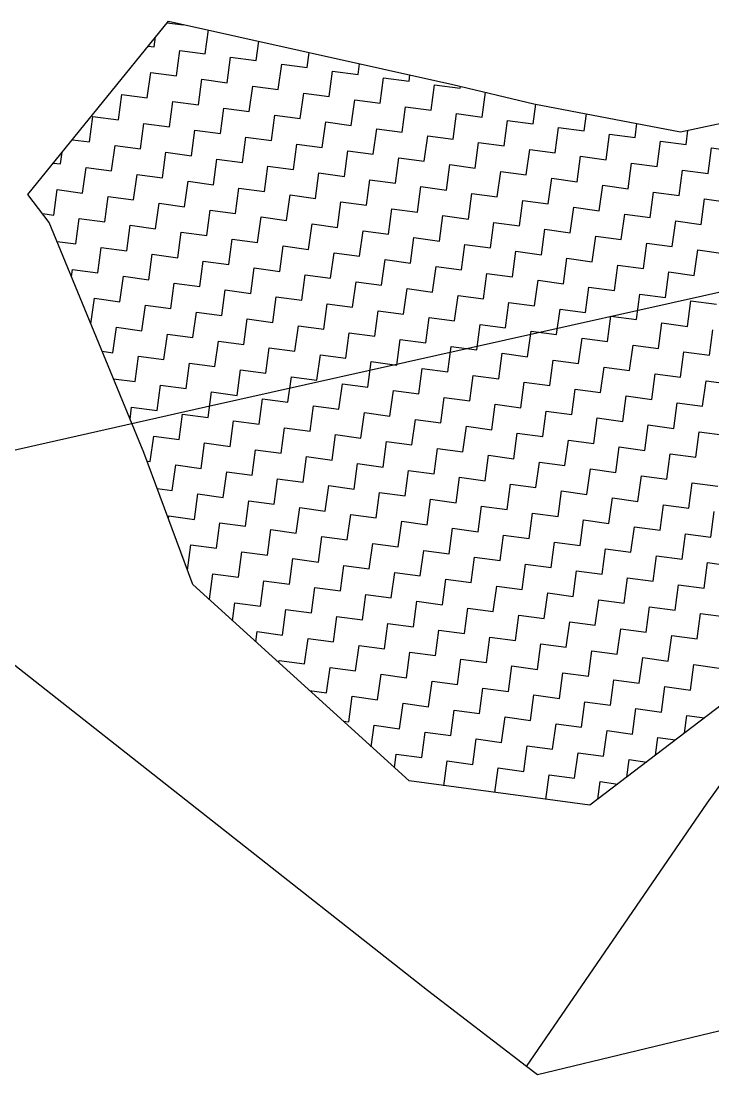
# Model space of a CAD drawing. Header units: metres. Extents: x 291974 to 293244, y 2020596 to 2023640.
# Drawn here: x 292278 to 292345.3, y 2020595.6 to 2020698 of the extents above; entities that cross this region are included whole.
import ezdxf

# ---------------------------------------------------------------- set-up
doc = ezdxf.new("R2010")
doc.units = ezdxf.units.M
doc.header["$MEASUREMENT"] = 0
for name, color, linetype in [('POLY_HATCH', 12, 'Continuous'), ('POLY_PARCEL', 6, 'Continuous'), ('V_BOUND_LINE', 7, 'Continuous')]:
    doc.layers.add(name, color=color, linetype=linetype)

msp = doc.modelspace()

# ---------------------------------------------------------------- linework, layer by layer
at = {"layer": 'POLY_HATCH'}
for p, q in [((292278.67, 2020681.17), (292292.33, 2020698.02)), ((292292.33, 2020698.02), (292319.97, 2020691.86)), ((292319.97, 2020691.86), (292327.85, 2020689.99)), ((292342.12, 2020687.25), (292360.56, 2020691.27)), ((292327.85, 2020689.99), (292342.12, 2020687.25)), ((292280.74, 2020678.45), (292278.67, 2020681.17)), ((292289.93, 2020656.08), (292280.74, 2020678.45)), ((292294.71, 2020643.24), (292289.93, 2020656.08)), ((292315.72, 2020624.15), (292294.71, 2020643.24)), ((292346.89, 2020632.14), (292333.3, 2020621.78)), ((292333.3, 2020621.78), (292315.72, 2020624.15))]:
    msp.add_line(p, q, dxfattribs=at)
at = {"layer": 'POLY_HATCH', "linetype": 'Continuous'}
for p, q in [((292292.2, 2020697.87), (292293.76, 2020697.65)), ((292293.76, 2020697.65), (292293.77, 2020697.7)), ((292290.95, 2020695.51), (292291.08, 2020696.49)), ((292295.91, 2020694.84), (292296.22, 2020697.16)), ((292290.36, 2020695.59), (292290.95, 2020695.51)), ((292300.86, 2020694.18), (292301.12, 2020696.06)), ((292293.1, 2020692.7), (292293.43, 2020695.18)), ((292293.43, 2020695.18), (292295.91, 2020694.84)), ((292298.05, 2020692.03), (292298.38, 2020694.51)), ((292298.38, 2020694.51), (292300.86, 2020694.18)), ((292305.82, 2020693.51), (292306.01, 2020694.97)), ((292303.01, 2020691.36), (292303.34, 2020693.84)), ((292303.34, 2020693.84), (292305.82, 2020693.51)), ((292307.96, 2020690.7), (292308.29, 2020693.17)), ((292308.29, 2020693.17), (292310.77, 2020692.84)), ((292310.77, 2020692.84), (292310.91, 2020693.88)), ((292290.28, 2020690.56), (292290.62, 2020693.03)), ((292290.62, 2020693.03), (292293.1, 2020692.7)), ((292295.24, 2020689.89), (292295.57, 2020692.37)), ((292295.57, 2020692.37), (292298.05, 2020692.03)), ((292312.92, 2020690.03), (292313.25, 2020692.51)), ((292313.25, 2020692.51), (292315.73, 2020692.17)), ((292315.73, 2020692.17), (292315.81, 2020692.79)), ((292300.19, 2020689.22), (292300.53, 2020691.7)), ((292300.53, 2020691.7), (292303.01, 2020691.36)), ((292317.87, 2020689.36), (292318.21, 2020691.84)), ((292318.21, 2020691.84), (292320.68, 2020691.5)), ((292320.68, 2020691.5), (292320.71, 2020691.68)), ((292322.83, 2020688.69), (292323.15, 2020691.1)), ((292287.47, 2020688.41), (292287.81, 2020690.89)), ((292287.81, 2020690.89), (292290.28, 2020690.56)), ((292292.43, 2020687.74), (292292.76, 2020690.22)), ((292292.76, 2020690.22), (292295.24, 2020689.89)), ((292305.15, 2020688.55), (292305.48, 2020691.03)), ((292305.48, 2020691.03), (292307.96, 2020690.7)), ((292310.1, 2020687.88), (292310.44, 2020690.36)), ((292310.44, 2020690.36), (292312.92, 2020690.03)), ((292297.38, 2020687.08), (292297.72, 2020689.55)), ((292297.72, 2020689.55), (292300.19, 2020689.22)), ((292315.06, 2020687.22), (292315.39, 2020689.69)), ((292315.39, 2020689.69), (292317.87, 2020689.36)), ((292327.78, 2020688.02), (292328.04, 2020689.95)), ((292284.66, 2020686.27), (292284.99, 2020688.75)), ((292284.99, 2020688.75), (292287.47, 2020688.41)), ((292289.62, 2020685.6), (292289.95, 2020688.08)), ((292289.95, 2020688.08), (292292.43, 2020687.74)), ((292302.34, 2020686.41), (292302.67, 2020688.89)), ((292302.67, 2020688.89), (292305.15, 2020688.55)), ((292307.29, 2020685.74), (292307.63, 2020688.22)), ((292307.63, 2020688.22), (292310.1, 2020687.88)), ((292320.01, 2020686.55), (292320.35, 2020689.03)), ((292320.35, 2020689.03), (292322.83, 2020688.69)), ((292324.97, 2020685.88), (292325.3, 2020688.36)), ((292325.3, 2020688.36), (292327.78, 2020688.02)), ((292332.74, 2020687.36), (292332.96, 2020689.01)), ((292337.69, 2020686.69), (292337.88, 2020688.06)), ((292294.57, 2020684.93), (292294.91, 2020687.41)), ((292294.91, 2020687.41), (292297.38, 2020687.08)), ((292312.25, 2020685.07), (292312.58, 2020687.55)), ((292312.58, 2020687.55), (292315.06, 2020687.22)), ((292329.93, 2020685.21), (292330.26, 2020687.69)), ((292330.26, 2020687.69), (292332.74, 2020687.36)), ((292334.88, 2020684.55), (292335.21, 2020687.02)), ((292335.21, 2020687.02), (292337.69, 2020686.69)), ((292342.65, 2020686.02), (292342.83, 2020687.4)), ((292282.99, 2020686.49), (292284.66, 2020686.27)), ((292299.53, 2020684.27), (292299.86, 2020686.74)), ((292299.86, 2020686.74), (292302.34, 2020686.41)), ((292304.48, 2020683.6), (292304.82, 2020686.07)), ((292304.82, 2020686.07), (292307.29, 2020685.74)), ((292317.2, 2020684.41), (292317.54, 2020686.88)), ((292317.54, 2020686.88), (292320.01, 2020686.55)), ((292322.16, 2020683.74), (292322.49, 2020686.21)), ((292322.49, 2020686.21), (292324.97, 2020685.88)), ((292339.84, 2020683.88), (292340.17, 2020686.35)), ((292340.17, 2020686.35), (292342.65, 2020686.02)), ((292281.85, 2020684.13), (292282.01, 2020685.29)), ((292286.8, 2020683.46), (292287.14, 2020685.93)), ((292287.14, 2020685.93), (292289.62, 2020685.6)), ((292291.76, 2020682.79), (292292.09, 2020685.27)), ((292292.09, 2020685.27), (292294.57, 2020684.93)), ((292309.44, 2020682.93), (292309.77, 2020685.41)), ((292309.77, 2020685.41), (292312.25, 2020685.07)), ((292327.11, 2020683.07), (292327.45, 2020685.55)), ((292327.45, 2020685.55), (292329.93, 2020685.21)), ((292344.79, 2020683.21), (292345.12, 2020685.69)), ((292345.12, 2020685.69), (292347.6, 2020685.35)), ((292281.14, 2020684.22), (292281.85, 2020684.13)), ((292296.71, 2020682.12), (292297.05, 2020684.6)), ((292297.05, 2020684.6), (292299.53, 2020684.27)), ((292301.67, 2020681.45), (292302, 2020683.93)), ((292302, 2020683.93), (292304.48, 2020683.6)), ((292314.39, 2020682.26), (292314.73, 2020684.74)), ((292314.73, 2020684.74), (292317.2, 2020684.41)), ((292319.35, 2020681.59), (292319.68, 2020684.07)), ((292319.68, 2020684.07), (292322.16, 2020683.74)), ((292332.07, 2020682.4), (292332.4, 2020684.88)), ((292332.4, 2020684.88), (292334.88, 2020684.55)), ((292337.02, 2020681.73), (292337.36, 2020684.21)), ((292337.36, 2020684.21), (292339.84, 2020683.88)), ((292283.99, 2020681.31), (292284.33, 2020683.79)), ((292284.33, 2020683.79), (292286.8, 2020683.46)), ((292288.95, 2020680.65), (292289.28, 2020683.12)), ((292289.28, 2020683.12), (292291.76, 2020682.79)), ((292306.63, 2020680.79), (292306.96, 2020683.26)), ((292306.96, 2020683.26), (292309.44, 2020682.93)), ((292324.3, 2020680.93), (292324.64, 2020683.4)), ((292324.64, 2020683.4), (292327.11, 2020683.07)), ((292341.98, 2020681.07), (292342.31, 2020683.54)), ((292342.31, 2020683.54), (292344.79, 2020683.21)), ((292293.9, 2020679.98), (292294.24, 2020682.46)), ((292294.24, 2020682.46), (292296.71, 2020682.12)), ((292311.58, 2020680.12), (292311.91, 2020682.6)), ((292311.91, 2020682.6), (292314.39, 2020682.26)), ((292316.54, 2020679.45), (292316.87, 2020681.93)), ((292316.87, 2020681.93), (292319.35, 2020681.59)), ((292329.26, 2020680.26), (292329.59, 2020682.74)), ((292329.59, 2020682.74), (292332.07, 2020682.4)), ((292334.21, 2020679.59), (292334.55, 2020682.07)), ((292334.55, 2020682.07), (292337.02, 2020681.73)), ((292281.18, 2020679.17), (292281.52, 2020681.65)), ((292281.52, 2020681.65), (292283.99, 2020681.31)), ((292286.14, 2020678.5), (292286.47, 2020680.98)), ((292286.47, 2020680.98), (292288.95, 2020680.65)), ((292298.86, 2020679.31), (292299.19, 2020681.79)), ((292299.19, 2020681.79), (292301.67, 2020681.45)), ((292303.81, 2020678.64), (292304.15, 2020681.12)), ((292304.15, 2020681.12), (292306.63, 2020680.79)), ((292321.49, 2020678.78), (292321.82, 2020681.26)), ((292321.82, 2020681.26), (292324.3, 2020680.93)), ((292339.17, 2020678.92), (292339.5, 2020681.4)), ((292339.5, 2020681.4), (292341.98, 2020681.07)), ((292291.09, 2020677.83), (292291.43, 2020680.31)), ((292291.43, 2020680.31), (292293.9, 2020679.98)), ((292308.77, 2020677.97), (292309.1, 2020680.45)), ((292309.1, 2020680.45), (292311.58, 2020680.12)), ((292326.45, 2020678.11), (292326.78, 2020680.59)), ((292326.78, 2020680.59), (292329.26, 2020680.26)), ((292331.4, 2020677.45), (292331.73, 2020679.92)), ((292331.73, 2020679.92), (292334.21, 2020679.59)), ((292344.12, 2020678.25), (292344.46, 2020680.73)), ((292344.46, 2020680.73), (292346.93, 2020680.4)), ((292280.08, 2020679.32), (292281.18, 2020679.17)), ((292283.33, 2020676.36), (292283.66, 2020678.84)), ((292283.66, 2020678.84), (292286.14, 2020678.5)), ((292296.05, 2020677.17), (292296.38, 2020679.64)), ((292296.38, 2020679.64), (292298.86, 2020679.31)), ((292301, 2020676.5), (292301.34, 2020678.98)), ((292301.34, 2020678.98), (292303.81, 2020678.64)), ((292313.72, 2020677.31), (292314.06, 2020679.78)), ((292314.06, 2020679.78), (292316.54, 2020679.45)), ((292318.68, 2020676.64), (292319.01, 2020679.12)), ((292319.01, 2020679.12), (292321.49, 2020678.78)), ((292336.36, 2020676.78), (292336.69, 2020679.26)), ((292336.69, 2020679.26), (292339.17, 2020678.92)), ((292288.28, 2020675.69), (292288.61, 2020678.17)), ((292288.61, 2020678.17), (292291.09, 2020677.83)), ((292305.96, 2020675.83), (292306.29, 2020678.31)), ((292306.29, 2020678.31), (292308.77, 2020677.97)), ((292323.63, 2020675.97), (292323.97, 2020678.45)), ((292323.97, 2020678.45), (292326.45, 2020678.11)), ((292328.59, 2020675.3), (292328.92, 2020677.78)), ((292328.92, 2020677.78), (292331.4, 2020677.45)), ((292341.31, 2020676.11), (292341.65, 2020678.59)), ((292341.65, 2020678.59), (292344.12, 2020678.25)), ((292293.24, 2020675.02), (292293.57, 2020677.5)), ((292293.57, 2020677.5), (292296.05, 2020677.17)), ((292298.19, 2020674.35), (292298.52, 2020676.83)), ((292298.52, 2020676.83), (292301, 2020676.5)), ((292310.91, 2020675.16), (292311.25, 2020677.64)), ((292311.25, 2020677.64), (292313.72, 2020677.31)), ((292315.87, 2020674.49), (292316.2, 2020676.97)), ((292316.2, 2020676.97), (292318.68, 2020676.64)), ((292333.54, 2020674.63), (292333.88, 2020677.11)), ((292333.88, 2020677.11), (292336.36, 2020676.78)), ((292281.5, 2020676.6), (292283.33, 2020676.36)), ((292285.47, 2020673.55), (292285.8, 2020676.02)), ((292285.8, 2020676.02), (292288.28, 2020675.69)), ((292303.15, 2020673.69), (292303.48, 2020676.16)), ((292303.48, 2020676.16), (292305.96, 2020675.83)), ((292320.82, 2020673.83), (292321.16, 2020676.3)), ((292321.16, 2020676.3), (292323.63, 2020675.97)), ((292338.5, 2020673.97), (292338.83, 2020676.44)), ((292338.83, 2020676.44), (292341.31, 2020676.11)), ((292343.45, 2020673.3), (292343.79, 2020675.78)), ((292343.79, 2020675.78), (292346.27, 2020675.44)), ((292290.42, 2020672.88), (292290.76, 2020675.36)), ((292290.76, 2020675.36), (292293.24, 2020675.02)), ((292295.38, 2020672.21), (292295.71, 2020674.69)), ((292295.71, 2020674.69), (292298.19, 2020674.35)), ((292308.1, 2020673.02), (292308.43, 2020675.5)), ((292308.43, 2020675.5), (292310.91, 2020675.16)), ((292313.06, 2020672.35), (292313.39, 2020674.83)), ((292313.39, 2020674.83), (292315.87, 2020674.49)), ((292325.78, 2020673.16), (292326.11, 2020675.64)), ((292326.11, 2020675.64), (292328.59, 2020675.3)), ((292330.73, 2020672.49), (292331.07, 2020674.97)), ((292331.07, 2020674.97), (292333.54, 2020674.63)), ((292282.9, 2020673.2), (292282.99, 2020673.88)), ((292282.99, 2020673.88), (292285.47, 2020673.55)), ((292300.33, 2020671.54), (292300.67, 2020674.02)), ((292300.67, 2020674.02), (292303.15, 2020673.69)), ((292318.01, 2020671.68), (292318.35, 2020674.16)), ((292318.35, 2020674.16), (292320.82, 2020673.83)), ((292335.69, 2020671.82), (292336.02, 2020674.3)), ((292336.02, 2020674.3), (292338.5, 2020673.97)), ((292287.61, 2020670.74), (292287.95, 2020673.21)), ((292287.95, 2020673.21), (292290.42, 2020672.88)), ((292305.29, 2020670.88), (292305.62, 2020673.35)), ((292305.62, 2020673.35), (292308.1, 2020673.02)), ((292310.24, 2020670.21), (292310.58, 2020672.69)), ((292310.58, 2020672.69), (292313.06, 2020672.35)), ((292322.97, 2020671.02), (292323.3, 2020673.49)), ((292323.3, 2020673.49), (292325.78, 2020673.16)), ((292327.92, 2020670.35), (292328.26, 2020672.83)), ((292328.26, 2020672.83), (292330.73, 2020672.49)), ((292340.64, 2020671.16), (292340.98, 2020673.63)), ((292340.98, 2020673.63), (292343.45, 2020673.3)), ((292292.57, 2020670.07), (292292.9, 2020672.55)), ((292292.9, 2020672.55), (292295.38, 2020672.21)), ((292297.52, 2020669.4), (292297.86, 2020671.88)), ((292297.86, 2020671.88), (292300.33, 2020671.54)), ((292315.2, 2020669.54), (292315.53, 2020672.02)), ((292315.53, 2020672.02), (292318.01, 2020671.68)), ((292332.88, 2020669.68), (292333.21, 2020672.16)), ((292333.21, 2020672.16), (292335.69, 2020671.82)), ((292284.8, 2020668.59), (292285.13, 2020671.07)), ((292285.13, 2020671.07), (292287.61, 2020670.74)), ((292302.48, 2020668.73), (292302.81, 2020671.21)), ((292302.81, 2020671.21), (292305.29, 2020670.88)), ((292320.15, 2020668.87), (292320.49, 2020671.35)), ((292320.49, 2020671.35), (292322.97, 2020671.02)), ((292325.11, 2020668.2), (292325.44, 2020670.68)), ((292325.44, 2020670.68), (292327.92, 2020670.35)), ((292337.83, 2020669.01), (292338.17, 2020671.49)), ((292338.17, 2020671.49), (292340.64, 2020671.16)), ((292342.79, 2020668.34), (292343.12, 2020670.82)), ((292343.12, 2020670.82), (292345.6, 2020670.49)), ((292289.76, 2020667.92), (292290.09, 2020670.4)), ((292290.09, 2020670.4), (292292.57, 2020670.07)), ((292294.71, 2020667.26), (292295.05, 2020669.73)), ((292295.05, 2020669.73), (292297.52, 2020669.4)), ((292307.43, 2020668.06), (292307.77, 2020670.54)), ((292307.77, 2020670.54), (292310.24, 2020670.21)), ((292312.39, 2020667.4), (292312.72, 2020669.87)), ((292312.72, 2020669.87), (292315.2, 2020669.54)), ((292330.07, 2020667.54), (292330.4, 2020670.01)), ((292330.4, 2020670.01), (292332.88, 2020669.68)), ((292284.79, 2020668.59), (292284.8, 2020668.59)), ((292299.67, 2020666.59), (292300, 2020669.07)), ((292300, 2020669.07), (292302.48, 2020668.73)), ((292317.34, 2020666.73), (292317.68, 2020669.21)), ((292317.68, 2020669.21), (292320.15, 2020668.87)), ((292335.02, 2020666.87), (292335.35, 2020669.35)), ((292335.35, 2020669.35), (292337.83, 2020669.01)), ((292339.98, 2020666.2), (292340.31, 2020668.68)), ((292340.31, 2020668.68), (292342.79, 2020668.34)), ((292286.94, 2020665.78), (292287.28, 2020668.26)), ((292287.28, 2020668.26), (292289.76, 2020667.92)), ((292291.9, 2020665.11), (292292.23, 2020667.59)), ((292292.23, 2020667.59), (292294.71, 2020667.26)), ((292304.62, 2020665.92), (292304.96, 2020668.4)), ((292304.96, 2020668.4), (292307.43, 2020668.06)), ((292309.58, 2020665.25), (292309.91, 2020667.73)), ((292309.91, 2020667.73), (292312.39, 2020667.4)), ((292322.3, 2020666.06), (292322.63, 2020668.54)), ((292322.63, 2020668.54), (292325.11, 2020668.2)), ((292327.25, 2020665.39), (292327.59, 2020667.87)), ((292327.59, 2020667.87), (292330.07, 2020667.54)), ((292344.93, 2020665.53), (292345.26, 2020668.01)), ((292296.85, 2020664.44), (292297.19, 2020666.92)), ((292297.19, 2020666.92), (292299.67, 2020666.59)), ((292314.53, 2020664.58), (292314.87, 2020667.06)), ((292314.87, 2020667.06), (292317.34, 2020666.73)), ((292332.21, 2020664.72), (292332.54, 2020667.2)), ((292332.54, 2020667.2), (292335.02, 2020666.87)), ((292337.16, 2020664.06), (292337.5, 2020666.53)), ((292337.5, 2020666.53), (292339.98, 2020666.2)), ((292285.89, 2020665.92), (292286.94, 2020665.78)), ((292301.81, 2020663.78), (292302.14, 2020666.25)), ((292302.14, 2020666.25), (292304.62, 2020665.92)), ((292306.77, 2020663.11), (292307.1, 2020665.59)), ((292307.1, 2020665.59), (292309.58, 2020665.25)), ((292319.49, 2020663.92), (292319.82, 2020666.39)), ((292319.82, 2020666.39), (292322.3, 2020666.06)), ((292324.44, 2020663.25), (292324.78, 2020665.73)), ((292324.78, 2020665.73), (292327.25, 2020665.39)), ((292342.12, 2020663.39), (292342.45, 2020665.87)), ((292342.45, 2020665.87), (292344.93, 2020665.53)), ((292289.09, 2020662.97), (292289.42, 2020665.45)), ((292289.42, 2020665.45), (292291.9, 2020665.11)), ((292294.04, 2020662.3), (292294.38, 2020664.78)), ((292294.38, 2020664.78), (292296.85, 2020664.44)), ((292311.72, 2020662.44), (292312.05, 2020664.92)), ((292312.05, 2020664.92), (292314.53, 2020664.58)), ((292329.4, 2020662.58), (292329.73, 2020665.06)), ((292329.73, 2020665.06), (292332.21, 2020664.72)), ((292299, 2020661.63), (292299.33, 2020664.11)), ((292299.33, 2020664.11), (292301.81, 2020663.78)), ((292303.95, 2020660.97), (292304.29, 2020663.44)), ((292304.29, 2020663.44), (292306.77, 2020663.11)), ((292316.68, 2020661.77), (292317.01, 2020664.25)), ((292317.01, 2020664.25), (292319.49, 2020663.92)), ((292321.63, 2020661.11), (292321.96, 2020663.58)), ((292321.96, 2020663.58), (292324.44, 2020663.25)), ((292334.35, 2020661.91), (292334.69, 2020664.39)), ((292334.69, 2020664.39), (292337.16, 2020664.06)), ((292339.31, 2020661.25), (292339.64, 2020663.72)), ((292339.64, 2020663.72), (292342.12, 2020663.39)), ((292286.98, 2020663.25), (292289.09, 2020662.97)), ((292291.23, 2020660.16), (292291.57, 2020662.63)), ((292291.57, 2020662.63), (292294.04, 2020662.3)), ((292308.91, 2020660.3), (292309.24, 2020662.77)), ((292309.24, 2020662.77), (292311.72, 2020662.44)), ((292326.59, 2020660.44), (292326.92, 2020662.91)), ((292326.92, 2020662.91), (292329.4, 2020662.58)), ((292344.26, 2020660.58), (292344.6, 2020663.05)), ((292344.6, 2020663.05), (292347.07, 2020662.72)), ((292296.19, 2020659.49), (292296.52, 2020661.97)), ((292296.52, 2020661.97), (292299, 2020661.63)), ((292313.86, 2020659.63), (292314.2, 2020662.11)), ((292314.2, 2020662.11), (292316.68, 2020661.77)), ((292318.82, 2020658.96), (292319.15, 2020661.44)), ((292319.15, 2020661.44), (292321.63, 2020661.11)), ((292331.54, 2020659.77), (292331.87, 2020662.25)), ((292331.87, 2020662.25), (292334.35, 2020661.91)), ((292336.5, 2020659.1), (292336.83, 2020661.58)), ((292336.83, 2020661.58), (292339.31, 2020661.25)), ((292288.6, 2020659.32), (292288.75, 2020660.49)), ((292288.75, 2020660.49), (292291.23, 2020660.16)), ((292301.14, 2020658.82), (292301.48, 2020661.3)), ((292301.48, 2020661.3), (292303.95, 2020660.97)), ((292306.1, 2020658.15), (292306.43, 2020660.63)), ((292306.43, 2020660.63), (292308.91, 2020660.3)), ((292323.77, 2020658.29), (292324.11, 2020660.77)), ((292324.11, 2020660.77), (292326.59, 2020660.44)), ((292341.45, 2020658.43), (292341.79, 2020660.91)), ((292341.79, 2020660.91), (292344.26, 2020660.58)), ((292293.38, 2020657.35), (292293.71, 2020659.82)), ((292293.71, 2020659.82), (292296.19, 2020659.49)), ((292311.05, 2020657.49), (292311.39, 2020659.96)), ((292311.39, 2020659.96), (292313.86, 2020659.63)), ((292328.73, 2020657.63), (292329.06, 2020660.1)), ((292329.06, 2020660.1), (292331.54, 2020659.77)), ((292333.68, 2020656.96), (292334.02, 2020659.44)), ((292334.02, 2020659.44), (292336.5, 2020659.1)), ((292298.33, 2020656.68), (292298.66, 2020659.16)), ((292298.66, 2020659.16), (292301.14, 2020658.82)), ((292303.29, 2020656.01), (292303.62, 2020658.49)), ((292303.62, 2020658.49), (292306.1, 2020658.15)), ((292316.01, 2020656.82), (292316.34, 2020659.3)), ((292316.34, 2020659.3), (292318.82, 2020658.96)), ((292320.96, 2020656.15), (292321.3, 2020658.63)), ((292321.3, 2020658.63), (292323.77, 2020658.29)), ((292338.64, 2020656.29), (292338.97, 2020658.77)), ((292338.97, 2020658.77), (292341.45, 2020658.43)), ((292290.56, 2020655.2), (292290.9, 2020657.68)), ((292290.9, 2020657.68), (292293.38, 2020657.35)), ((292308.24, 2020655.34), (292308.57, 2020657.82)), ((292308.57, 2020657.82), (292311.05, 2020657.49)), ((292325.92, 2020655.48), (292326.25, 2020657.96)), ((292326.25, 2020657.96), (292328.73, 2020657.63)), ((292330.87, 2020654.81), (292331.21, 2020657.29)), ((292331.21, 2020657.29), (292333.68, 2020656.96)), ((292343.59, 2020655.62), (292343.93, 2020658.1)), ((292343.93, 2020658.1), (292346.41, 2020657.77)), ((292295.52, 2020654.53), (292295.85, 2020657.01)), ((292295.85, 2020657.01), (292298.33, 2020656.68)), ((292300.47, 2020653.87), (292300.81, 2020656.34)), ((292300.81, 2020656.34), (292303.29, 2020656.01)), ((292313.2, 2020654.67), (292313.53, 2020657.15)), ((292313.53, 2020657.15), (292316.01, 2020656.82)), ((292318.15, 2020654.01), (292318.49, 2020656.48)), ((292318.49, 2020656.48), (292320.96, 2020656.15)), ((292335.83, 2020654.15), (292336.16, 2020656.62)), ((292336.16, 2020656.62), (292338.64, 2020656.29)), ((292290.24, 2020655.25), (292290.56, 2020655.2)), ((292305.43, 2020653.2), (292305.76, 2020655.68)), ((292305.76, 2020655.68), (292308.24, 2020655.34)), ((292323.11, 2020653.34), (292323.44, 2020655.82)), ((292323.44, 2020655.82), (292325.92, 2020655.48)), ((292340.78, 2020653.48), (292341.12, 2020655.96)), ((292341.12, 2020655.96), (292343.59, 2020655.62)), ((292292.71, 2020652.39), (292293.04, 2020654.87)), ((292293.04, 2020654.87), (292295.52, 2020654.53)), ((292297.66, 2020651.72), (292298, 2020654.2)), ((292298, 2020654.2), (292300.47, 2020653.87)), ((292310.38, 2020652.53), (292310.72, 2020655.01)), ((292310.72, 2020655.01), (292313.2, 2020654.67)), ((292315.34, 2020651.86), (292315.67, 2020654.34)), ((292315.67, 2020654.34), (292318.15, 2020654.01)), ((292328.06, 2020652.67), (292328.4, 2020655.15)), ((292328.4, 2020655.15), (292330.87, 2020654.81)), ((292333.02, 2020652), (292333.35, 2020654.48)), ((292333.35, 2020654.48), (292335.83, 2020654.15)), ((292302.62, 2020651.05), (292302.95, 2020653.53)), ((292302.95, 2020653.53), (292305.43, 2020653.2)), ((292320.29, 2020651.19), (292320.63, 2020653.67)), ((292320.63, 2020653.67), (292323.11, 2020653.34)), ((292337.97, 2020651.33), (292338.31, 2020653.81)), ((292338.31, 2020653.81), (292340.78, 2020653.48)), ((292291.23, 2020652.59), (292292.71, 2020652.39)), ((292307.57, 2020650.39), (292307.91, 2020652.86)), ((292307.91, 2020652.86), (292310.38, 2020652.53)), ((292312.53, 2020649.72), (292312.86, 2020652.2)), ((292312.86, 2020652.2), (292315.34, 2020651.86)), ((292325.25, 2020650.53), (292325.58, 2020653)), ((292325.58, 2020653), (292328.06, 2020652.67)), ((292330.21, 2020649.86), (292330.54, 2020652.34)), ((292330.54, 2020652.34), (292333.02, 2020652)), ((292342.93, 2020650.67), (292343.26, 2020653.14)), ((292343.26, 2020653.14), (292345.74, 2020652.81)), ((292294.85, 2020649.58), (292295.19, 2020652.06)), ((292295.19, 2020652.06), (292297.66, 2020651.72)), ((292299.81, 2020648.91), (292300.14, 2020651.39)), ((292300.14, 2020651.39), (292302.62, 2020651.05)), ((292317.48, 2020649.05), (292317.82, 2020651.53)), ((292317.82, 2020651.53), (292320.29, 2020651.19)), ((292335.16, 2020649.19), (292335.49, 2020651.67)), ((292335.49, 2020651.67), (292337.97, 2020651.33)), ((292304.76, 2020648.24), (292305.1, 2020650.72)), ((292305.1, 2020650.72), (292307.57, 2020650.39)), ((292322.44, 2020648.38), (292322.77, 2020650.86)), ((292322.77, 2020650.86), (292325.25, 2020650.53)), ((292327.39, 2020647.72), (292327.73, 2020650.19)), ((292327.73, 2020650.19), (292330.21, 2020649.86)), ((292340.12, 2020648.52), (292340.45, 2020651)), ((292340.45, 2020651), (292342.93, 2020650.67)), ((292345.07, 2020647.86), (292345.4, 2020650.33)), ((292292.33, 2020649.61), (292292.37, 2020649.91)), ((292292.37, 2020649.91), (292294.85, 2020649.58)), ((292296.99, 2020646.77), (292297.33, 2020649.25)), ((292297.33, 2020649.25), (292299.81, 2020648.91)), ((292309.72, 2020647.58), (292310.05, 2020650.05)), ((292310.05, 2020650.05), (292312.53, 2020649.72)), ((292314.67, 2020646.91), (292315.01, 2020649.39)), ((292315.01, 2020649.39), (292317.48, 2020649.05)), ((292332.35, 2020647.05), (292332.68, 2020649.53)), ((292332.68, 2020649.53), (292335.16, 2020649.19)), ((292301.95, 2020646.1), (292302.28, 2020648.58)), ((292302.28, 2020648.58), (292304.76, 2020648.24)), ((292319.63, 2020646.24), (292319.96, 2020648.72)), ((292319.96, 2020648.72), (292322.44, 2020648.38)), ((292324.58, 2020645.57), (292324.92, 2020648.05)), ((292324.92, 2020648.05), (292327.39, 2020647.72)), ((292337.3, 2020646.38), (292337.64, 2020648.86)), ((292337.64, 2020648.86), (292340.12, 2020648.52)), ((292342.26, 2020645.71), (292342.59, 2020648.19)), ((292342.59, 2020648.19), (292345.07, 2020647.86)), ((292294.19, 2020644.64), (292294.52, 2020647.1)), ((292294.52, 2020647.1), (292296.99, 2020646.77)), ((292306.91, 2020645.43), (292307.24, 2020647.91)), ((292307.24, 2020647.91), (292309.72, 2020647.58)), ((292311.86, 2020644.76), (292312.19, 2020647.24)), ((292312.19, 2020647.24), (292314.67, 2020646.91)), ((292329.54, 2020644.9), (292329.87, 2020647.38)), ((292329.87, 2020647.38), (292332.35, 2020647.05)), ((292299.14, 2020643.96), (292299.47, 2020646.43)), ((292299.47, 2020646.43), (292301.95, 2020646.1)), ((292316.82, 2020644.1), (292317.15, 2020646.57)), ((292317.15, 2020646.57), (292319.63, 2020646.24)), ((292334.49, 2020644.24), (292334.83, 2020646.71)), ((292334.83, 2020646.71), (292337.3, 2020646.38)), ((292339.45, 2020643.57), (292339.78, 2020646.05)), ((292339.78, 2020646.05), (292342.26, 2020645.71)), ((292304.09, 2020643.29), (292304.43, 2020645.77)), ((292304.43, 2020645.77), (292306.91, 2020645.43)), ((292309.05, 2020642.62), (292309.38, 2020645.1)), ((292309.38, 2020645.1), (292311.86, 2020644.76)), ((292321.77, 2020643.43), (292322.1, 2020645.91)), ((292322.1, 2020645.91), (292324.58, 2020645.57)), ((292326.73, 2020642.76), (292327.06, 2020645.24)), ((292327.06, 2020645.24), (292329.54, 2020644.9)), ((292344.4, 2020642.9), (292344.74, 2020645.38)), ((292344.74, 2020645.38), (292347.21, 2020645.04)), ((292296.33, 2020641.81), (292296.66, 2020644.29)), ((292296.66, 2020644.29), (292299.14, 2020643.96)), ((292314, 2020641.95), (292314.34, 2020644.43)), ((292314.34, 2020644.43), (292316.82, 2020644.1)), ((292331.68, 2020642.09), (292332.01, 2020644.57)), ((292332.01, 2020644.57), (292334.49, 2020644.24)), ((292301.28, 2020641.14), (292301.62, 2020643.62)), ((292301.62, 2020643.62), (292304.09, 2020643.29)), ((292306.24, 2020640.48), (292306.57, 2020642.95)), ((292306.57, 2020642.95), (292309.05, 2020642.62)), ((292318.96, 2020641.28), (292319.29, 2020643.76)), ((292319.29, 2020643.76), (292321.77, 2020643.43)), ((292323.91, 2020640.62), (292324.25, 2020643.09)), ((292324.25, 2020643.09), (292326.73, 2020642.76)), ((292336.64, 2020641.42), (292336.97, 2020643.9)), ((292336.97, 2020643.9), (292339.45, 2020643.57)), ((292341.59, 2020640.76), (292341.92, 2020643.23)), ((292341.92, 2020643.23), (292344.4, 2020642.9)), ((292311.19, 2020639.81), (292311.53, 2020642.29)), ((292311.53, 2020642.29), (292314, 2020641.95)), ((292328.87, 2020639.95), (292329.2, 2020642.43)), ((292329.2, 2020642.43), (292331.68, 2020642.09)), ((292296.27, 2020641.82), (292296.33, 2020641.81)), ((292298.57, 2020639.73), (292298.8, 2020641.48)), ((292298.8, 2020641.48), (292301.28, 2020641.14)), ((292316.15, 2020639.14), (292316.48, 2020641.62)), ((292316.48, 2020641.62), (292318.96, 2020641.28)), ((292321.1, 2020638.47), (292321.44, 2020640.95)), ((292321.44, 2020640.95), (292323.91, 2020640.62)), ((292333.82, 2020639.28), (292334.16, 2020641.76)), ((292334.16, 2020641.76), (292336.64, 2020641.42)), ((292338.78, 2020638.61), (292339.11, 2020641.09)), ((292339.11, 2020641.09), (292341.59, 2020640.76)), ((292303.43, 2020638.33), (292303.76, 2020640.81)), ((292303.76, 2020640.81), (292306.24, 2020640.48)), ((292308.38, 2020637.67), (292308.71, 2020640.14)), ((292308.71, 2020640.14), (292311.19, 2020639.81)), ((292326.06, 2020637.81), (292326.39, 2020640.28)), ((292326.39, 2020640.28), (292328.87, 2020639.95)), ((292343.73, 2020637.95), (292344.07, 2020640.42)), ((292344.07, 2020640.42), (292346.55, 2020640.09)), ((292313.34, 2020637), (292313.67, 2020639.47)), ((292313.67, 2020639.47), (292316.15, 2020639.14)), ((292331.01, 2020637.14), (292331.35, 2020639.61)), ((292331.35, 2020639.61), (292333.82, 2020639.28)), ((292335.97, 2020636.47), (292336.3, 2020638.95)), ((292336.3, 2020638.95), (292338.78, 2020638.61)), ((292300.82, 2020637.69), (292300.95, 2020638.67)), ((292300.95, 2020638.67), (292303.43, 2020638.33)), ((292305.57, 2020635.52), (292305.9, 2020638)), ((292305.9, 2020638), (292308.38, 2020637.67)), ((292318.29, 2020636.33), (292318.63, 2020638.81)), ((292318.63, 2020638.81), (292321.1, 2020638.47)), ((292323.25, 2020635.66), (292323.58, 2020638.14)), ((292323.58, 2020638.14), (292326.06, 2020637.81)), ((292340.92, 2020635.8), (292341.26, 2020638.28)), ((292341.26, 2020638.28), (292343.73, 2020637.95)), ((292310.52, 2020634.85), (292310.86, 2020637.33)), ((292310.86, 2020637.33), (292313.34, 2020637)), ((292328.2, 2020634.99), (292328.54, 2020637.47)), ((292328.54, 2020637.47), (292331.01, 2020637.14)), ((292333.16, 2020634.33), (292333.49, 2020636.8)), ((292333.49, 2020636.8), (292335.97, 2020636.47)), ((292303.06, 2020635.65), (292303.09, 2020635.86)), ((292303.09, 2020635.86), (292305.57, 2020635.52)), ((292315.48, 2020634.19), (292315.81, 2020636.66)), ((292315.81, 2020636.66), (292318.29, 2020636.33)), ((292320.43, 2020633.52), (292320.77, 2020636)), ((292320.77, 2020636), (292323.25, 2020635.66)), ((292338.11, 2020633.66), (292338.45, 2020636.14)), ((292338.45, 2020636.14), (292340.92, 2020635.8)), ((292307.71, 2020632.71), (292308.05, 2020635.19)), ((292308.05, 2020635.19), (292310.52, 2020634.85)), ((292325.39, 2020632.85), (292325.72, 2020635.33)), ((292325.72, 2020635.33), (292328.2, 2020634.99)), ((292343.07, 2020632.99), (292343.4, 2020635.47)), ((292343.4, 2020635.47), (292345.88, 2020635.13)), ((292312.67, 2020632.04), (292313, 2020634.52)), ((292313, 2020634.52), (292315.48, 2020634.19)), ((292317.62, 2020631.37), (292317.96, 2020633.85)), ((292317.96, 2020633.85), (292320.43, 2020633.52)), ((292330.35, 2020632.18), (292330.68, 2020634.66)), ((292330.68, 2020634.66), (292333.16, 2020634.33)), ((292335.3, 2020631.51), (292335.63, 2020633.99)), ((292335.63, 2020633.99), (292338.11, 2020633.66)), ((292306.05, 2020632.93), (292307.71, 2020632.71)), ((292322.58, 2020630.71), (292322.91, 2020633.18)), ((292322.91, 2020633.18), (292325.39, 2020632.85)), ((292340.26, 2020630.85), (292340.59, 2020633.32)), ((292340.59, 2020633.32), (292343.07, 2020632.99)), ((292309.86, 2020629.9), (292310.19, 2020632.38)), ((292310.19, 2020632.38), (292312.67, 2020632.04)), ((292314.81, 2020629.23), (292315.15, 2020631.71)), ((292315.15, 2020631.71), (292317.62, 2020631.37)), ((292327.53, 2020630.04), (292327.87, 2020632.52)), ((292327.87, 2020632.52), (292330.35, 2020632.18)), ((292332.49, 2020629.37), (292332.82, 2020631.85)), ((292332.82, 2020631.85), (292335.3, 2020631.51)), ((292319.77, 2020628.56), (292320.1, 2020631.04)), ((292320.1, 2020631.04), (292322.58, 2020630.71)), ((292337.44, 2020628.7), (292337.78, 2020631.18)), ((292337.78, 2020631.18), (292340.26, 2020630.85)), ((292309.31, 2020629.97), (292309.86, 2020629.9)), ((292324.72, 2020627.89), (292325.06, 2020630.37)), ((292325.06, 2020630.37), (292327.53, 2020630.04)), ((292329.68, 2020627.23), (292330.01, 2020629.7)), ((292330.01, 2020629.7), (292332.49, 2020629.37)), ((292342.5, 2020628.79), (292342.73, 2020630.51)), ((292342.73, 2020630.51), (292344.45, 2020630.28)), ((292312.05, 2020627.48), (292312.33, 2020629.56)), ((292312.33, 2020629.56), (292314.81, 2020629.23)), ((292316.96, 2020626.42), (292317.29, 2020628.9)), ((292317.29, 2020628.9), (292319.77, 2020628.56)), ((292334.63, 2020626.56), (292334.97, 2020629.04)), ((292334.97, 2020629.04), (292337.44, 2020628.7)), ((292321.91, 2020625.75), (292322.24, 2020628.23)), ((292322.24, 2020628.23), (292324.72, 2020627.89)), ((292326.87, 2020625.08), (292327.2, 2020627.56)), ((292327.2, 2020627.56), (292329.68, 2020627.23)), ((292339.69, 2020626.65), (292339.92, 2020628.37)), ((292339.92, 2020628.37), (292341.64, 2020628.14)), ((292314.3, 2020625.44), (292314.48, 2020626.75)), ((292314.48, 2020626.75), (292316.96, 2020626.42)), ((292331.82, 2020624.42), (292332.15, 2020626.89)), ((292332.15, 2020626.89), (292334.63, 2020626.56)), ((292319.11, 2020623.69), (292319.43, 2020626.09)), ((292319.43, 2020626.09), (292321.91, 2020625.75)), ((292336.88, 2020624.51), (292337.11, 2020626.23)), ((292337.11, 2020626.23), (292338.83, 2020625.99)), ((292324.07, 2020623.02), (292324.39, 2020625.42)), ((292324.39, 2020625.42), (292326.87, 2020625.08)), ((292329.02, 2020622.36), (292329.34, 2020624.75)), ((292329.34, 2020624.75), (292331.82, 2020624.42)), ((292334.07, 2020622.37), (292334.3, 2020624.08)), ((292334.3, 2020624.08), (292336.01, 2020623.85))]:
    msp.add_line(p, q, dxfattribs=at)
at = {"layer": 'POLY_PARCEL'}
for p, q in [((292384.82, 2020680.33), (292295.93, 2020660.5)), ((292344.69, 2020621.98), (292386.77, 2020680.76)), ((292295.93, 2020660.5), (292256.75, 2020651.63)), ((292327.15, 2020596.39), (292344.69, 2020621.98))]:
    msp.add_line(p, q, dxfattribs=at)
at = {"layer": 'V_BOUND_LINE'}
for p, q in [((292317.53, 2020603.78), (292256.75, 2020651.63)), ((292385.4, 2020609.4), (292328.22, 2020595.57)), ((292327.15, 2020596.39), (292317.53, 2020603.78)), ((292328.22, 2020595.57), (292327.15, 2020596.39))]:
    msp.add_line(p, q, dxfattribs=at)

doc.saveas('drawing.dxf')
